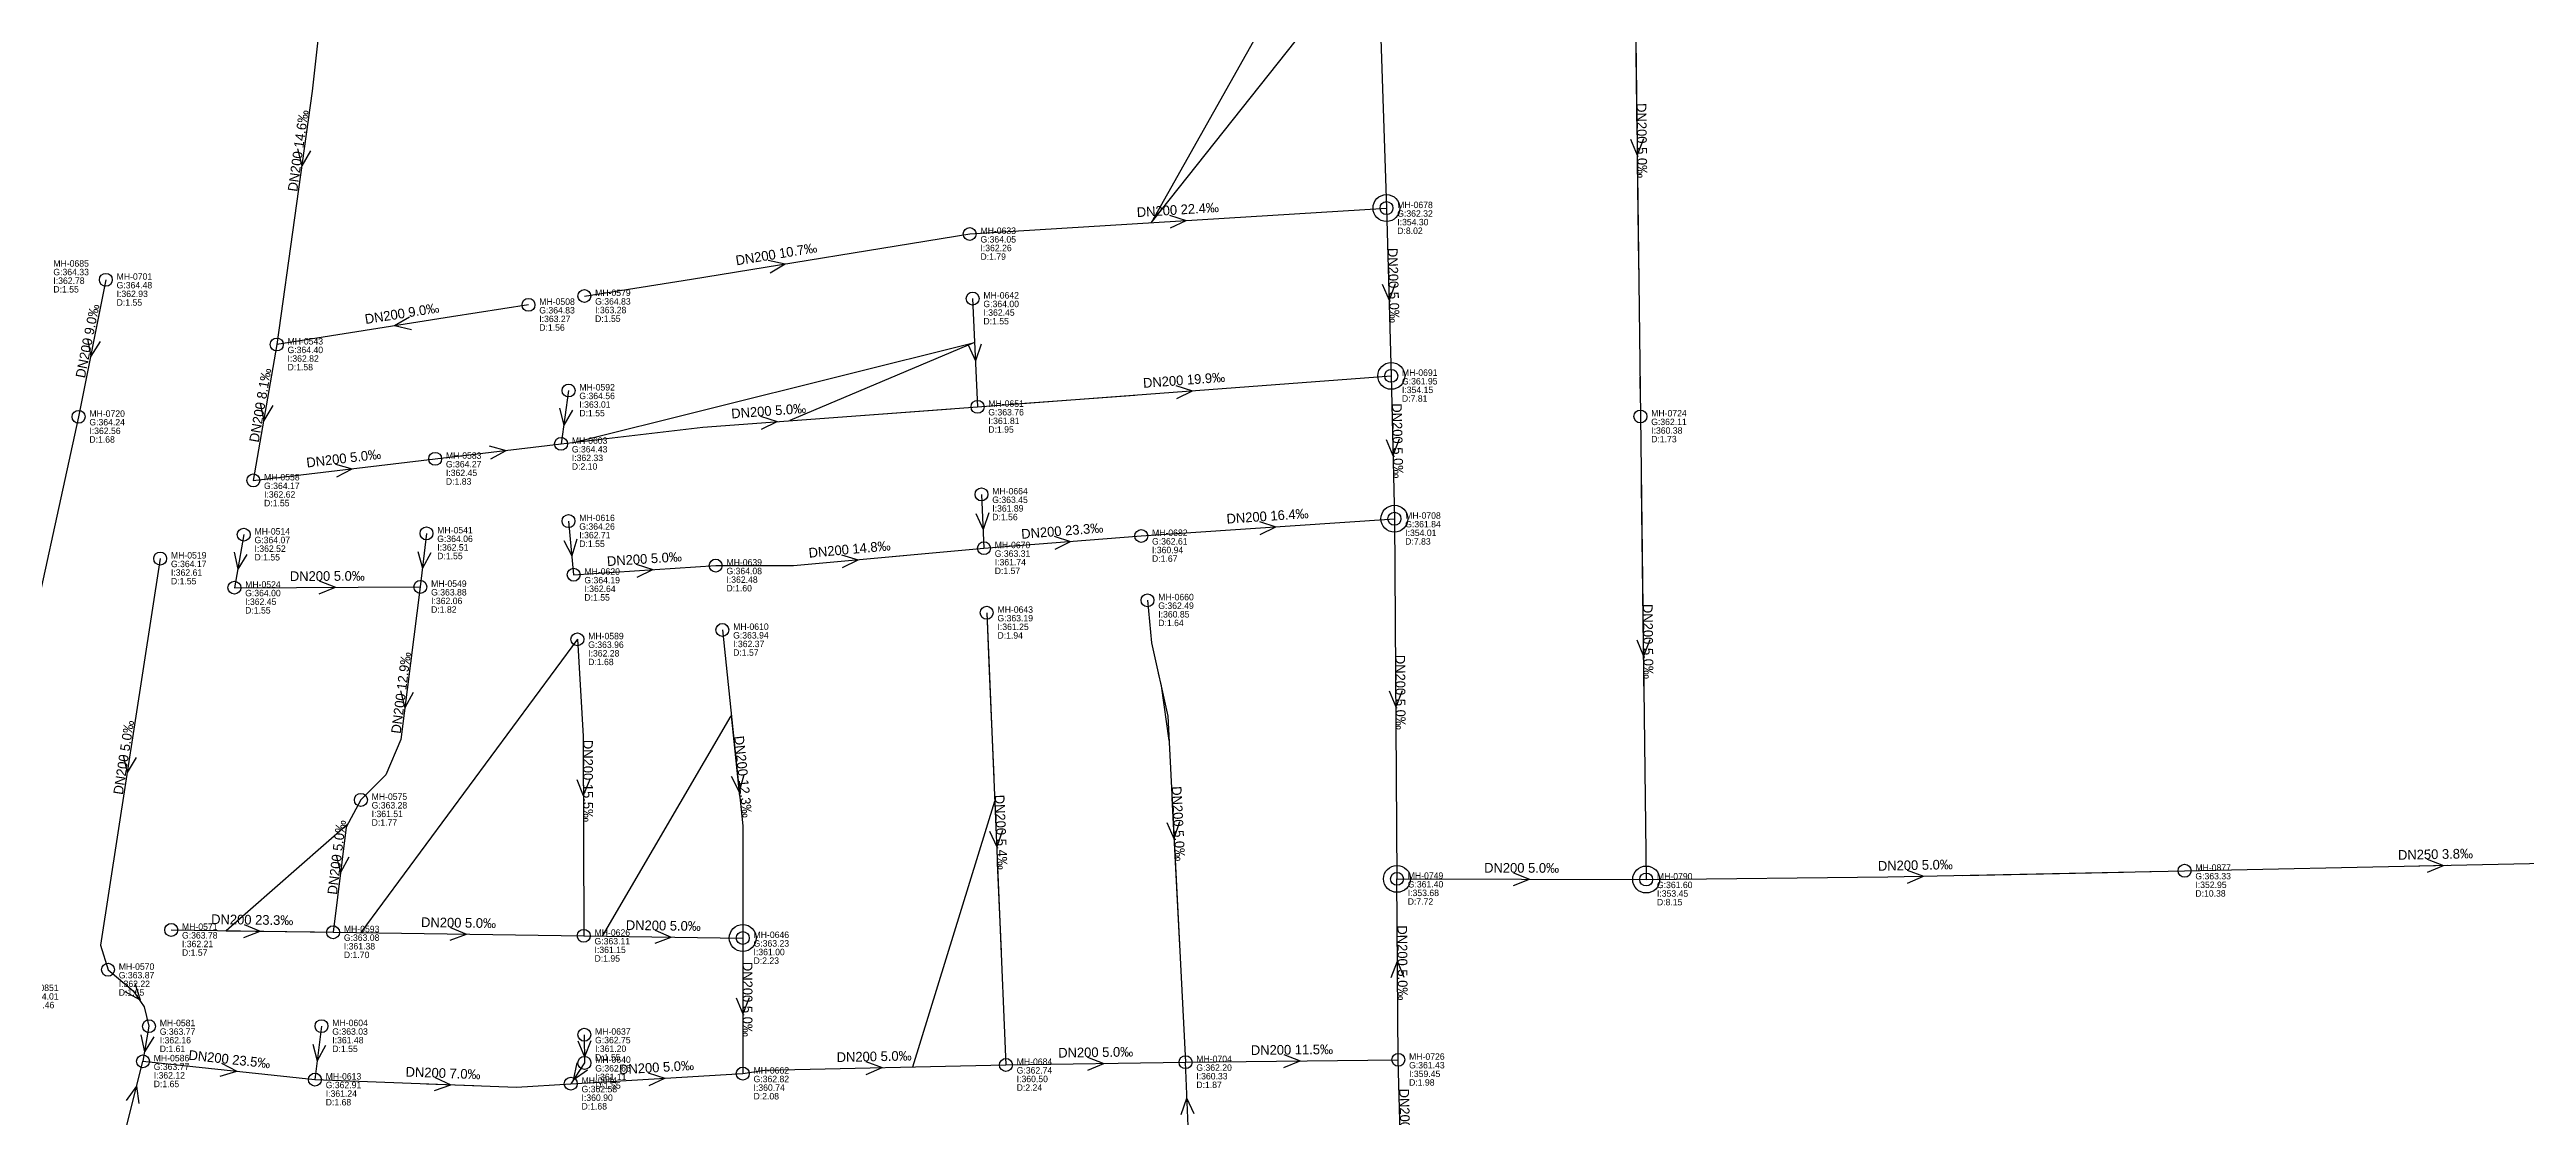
# Model space of a CAD drawing. Header units: metres. Extents: x 449913 to 451990, y 2566939 to 2570822.
# Drawn here: x 450294 to 450754, y 2569105.2 to 2569303.4 of the extents above; entities that cross this region are included whole.
import ezdxf
from ezdxf.enums import TextEntityAlignment as Align

# ---------------------------------------------------------------- set-up
doc = ezdxf.new("R2010")
doc.units = ezdxf.units.M
for name, color, linetype in [('SEW-DROP', 6, 'Continuous'), ('SEW-LABEL', 2, 'Continuous'), ('SEW-MH', 7, 'Continuous'), ('SEW-MH-LABEL', 8, 'Continuous'), ('SEW-PIPE-DN200', 3, 'Continuous'), ('SEW-PIPE-DN250', 4, 'Continuous'), ('SEW-RIDER', 8, 'Continuous')]:
    doc.layers.add(name, color=color, linetype=linetype)

msp = doc.modelspace()

# ---------------------------------------------------------------- linework, layer by layer
at = {"layer": 'SEW-DROP'}
for centre in [(450542.28, 2569273.98), (450543.16, 2569242.84), (450543.76, 2569216.31), (450544.23, 2569149.47), (450590.51, 2569149.35), (450422.74, 2569138.49)]:
    msp.add_circle(centre, 2.5, dxfattribs=at)
at = {"layer": 'SEW-LABEL'}
for p, q in [((450340.08, 2569284.97), (450340.86, 2569281.84)), ((450342.46, 2569284.64), (450340.86, 2569281.84)), ((450587.6, 2569286.79), (450588.84, 2569283.8)), ((450590, 2569286.82), (450588.84, 2569283.8)), ((450502.01, 2569272.68), (450505.08, 2569271.67)), ((450502.16, 2569270.29), (450505.08, 2569271.67)), ((450427.44, 2569264.32), (450430.59, 2569263.61)), ((450427.82, 2569261.95), (450430.59, 2569263.61)), ((450541.47, 2569259.87), (450542.76, 2569256.91)), ((450543.87, 2569259.94), (450542.76, 2569256.91)), ((450360.87, 2569253.76), (450358.09, 2569252.11)), ((450361.24, 2569251.39), (450358.09, 2569252.11)), ((450301.05, 2569249.66), (450301.64, 2569246.48)), ((450303.4, 2569249.19), (450301.64, 2569246.48)), ((450464.61, 2569248.59), (450465.95, 2569245.64)), ((450467.01, 2569248.7), (450465.95, 2569245.64)), ((450503.16, 2569241.05), (450506.24, 2569240.08)), ((450503.34, 2569238.66), (450506.24, 2569240.08)), ((450333.09, 2569237.73), (450333.77, 2569234.57)), ((450335.46, 2569237.32), (450333.77, 2569234.57)), ((450388.71, 2569236.82), (450389.49, 2569233.68)), ((450391.09, 2569236.49), (450389.49, 2569233.68)), ((450426.03, 2569235.33), (450429.11, 2569234.36)), ((450426.2, 2569232.94), (450429.11, 2569234.36)), ((450375.67, 2569229.84), (450378.79, 2569229.01)), ((450375.96, 2569227.46), (450378.79, 2569229.01)), ((450542.22, 2569231.05), (450543.49, 2569228.07)), ((450544.62, 2569231.1), (450543.49, 2569228.07)), ((450347.09, 2569226.45), (450350.21, 2569225.61)), ((450347.38, 2569224.07), (450350.21, 2569225.61)), ((450466.03, 2569217.28), (450467.37, 2569214.34)), ((450468.43, 2569217.39), (450467.37, 2569214.34)), ((450518.67, 2569215.81), (450521.75, 2569214.82)), ((450389.52, 2569212.28), (450391, 2569209.41)), ((450391.91, 2569212.51), (450391, 2569209.41)), ((450480.55, 2569213.06), (450483.63, 2569212.1)), ((450480.73, 2569210.67), (450483.63, 2569212.1)), ((450518.84, 2569213.42), (450521.75, 2569214.82)), ((450328.28, 2569210.13), (450328.94, 2569206.97)), ((450330.64, 2569209.71), (450328.94, 2569206.97)), ((450362.41, 2569210.26), (450363.26, 2569207.15)), ((450364.79, 2569209.99), (450363.26, 2569207.15)), ((450402.95, 2569207.87), (450406.02, 2569206.87)), ((450403.1, 2569205.48), (450406.02, 2569206.87)), ((450441.05, 2569209.63), (450444.14, 2569208.71)), ((450441.26, 2569207.24), (450444.14, 2569208.71)), ((450344.09, 2569204.79), (450347.09, 2569203.6)), ((450344.1, 2569202.39), (450347.09, 2569203.6)), ((450588.76, 2569193.81), (450589.99, 2569190.83)), ((450591.16, 2569193.84), (450589.99, 2569190.83)), ((450359.17, 2569184.35), (450359.98, 2569181.22)), ((450361.55, 2569184.05), (450359.98, 2569181.22)), ((450542.78, 2569184.38), (450544.01, 2569181.39)), ((450545.18, 2569184.4), (450544.01, 2569181.39)), ((450307.7, 2569172.35), (450308.43, 2569169.2)), ((450310.07, 2569171.98), (450308.43, 2569169.2)), ((450391.91, 2569167.94), (450393.12, 2569164.94)), ((450394.31, 2569167.94), (450393.12, 2569164.94)), ((450420.58, 2569168.51), (450422.08, 2569165.65)), ((450422.96, 2569168.76), (450422.08, 2569165.65)), ((450501.47, 2569159.91), (450502.82, 2569156.98)), ((450503.87, 2569160.03), (450502.82, 2569156.98)), ((450468.56, 2569158.34), (450469.89, 2569155.4)), ((450470.96, 2569158.44), (450469.89, 2569155.4)), ((450347.21, 2569153.81), (450348.03, 2569150.68)), ((450349.59, 2569153.51), (450348.03, 2569150.68)), ((450565.87, 2569150.61), (450568.87, 2569149.4)), ((450638.98, 2569151.09), (450642.01, 2569149.95)), ((450735.57, 2569153.11), (450738.6, 2569151.98)), ((450735.62, 2569150.71), (450738.6, 2569151.98)), ((450565.87, 2569148.21), (450568.87, 2569149.4)), ((450639.03, 2569148.69), (450642.01, 2569149.95)), ((450330.11, 2569138.6), (450333.13, 2569139.76)), ((450330.15, 2569141), (450333.13, 2569139.76)), ((450368.42, 2569138.06), (450371.44, 2569139.21)), ((450368.45, 2569140.46), (450371.44, 2569139.21)), ((450406.46, 2569137.52), (450409.47, 2569138.67)), ((450406.49, 2569139.92), (450409.47, 2569138.67)), ((450543.17, 2569131.16), (450544.34, 2569134.17)), ((450545.57, 2569131.18), (450544.34, 2569134.17)), ((450307.99, 2569128.56), (450310.84, 2569127.03)), ((450309.83, 2569130.1), (450310.84, 2569127.03)), ((450421.54, 2569127.4), (450422.74, 2569124.4)), ((450423.94, 2569127.4), (450422.74, 2569124.4)), ((450310.98, 2569120.54), (450311.66, 2569117.38)), ((450313.35, 2569120.14), (450311.66, 2569117.38)), ((450342.89, 2569118.81), (450343.72, 2569115.68)), ((450345.27, 2569118.51), (450343.72, 2569115.68)), ((450392.12, 2569119.42), (450393.34, 2569116.42)), ((450394.52, 2569119.43), (450393.34, 2569116.42)), ((450325.7, 2569112.87), (450328.81, 2569113.75)), ((450325.95, 2569115.26), (450328.81, 2569113.75)), ((450391.9, 2569115.29), (450391.25, 2569112.12)), ((450393.9, 2569113.97), (450391.25, 2569112.12)), ((450445.62, 2569115.58), (450448.65, 2569114.44)), ((450445.67, 2569113.18), (450448.65, 2569114.44)), ((450486.77, 2569116.36), (450489.79, 2569115.21)), ((450486.81, 2569113.96), (450489.79, 2569115.21)), ((450523.21, 2569116.84), (450526.23, 2569115.68)), ((450523.24, 2569114.44), (450526.23, 2569115.68)), ((450308.31, 2569108.34), (450310.2, 2569110.96)), ((450310.64, 2569107.76), (450310.2, 2569110.96)), ((450365.51, 2569110.17), (450368.55, 2569111.26)), ((450365.6, 2569112.57), (450368.55, 2569111.26)), ((450405.2, 2569113.49), (450408.27, 2569112.47)), ((450405.34, 2569111.1), (450408.27, 2569112.47)), ((450504.15, 2569105.74), (450505.23, 2569108.78)), ((450506.55, 2569105.83), (450505.23, 2569108.78))]:
    msp.add_line(p, q, dxfattribs=at)
at = {"layer": 'SEW-MH'}
for centre in [(450542.28, 2569273.98), (450464.88, 2569269.18), (450304.46, 2569260.67), (450382.95, 2569256.02), (450393.32, 2569257.66), (450465.43, 2569257.19), (450336.2, 2569248.66), (450543.16, 2569242.84), (450390.39, 2569240.12), (450466.34, 2569237.09), (450299.4, 2569235.24), (450589.44, 2569235.3), (450389, 2569230.22), (450331.84, 2569223.43), (450365.61, 2569227.44), (450467.07, 2569220.84), (450390.38, 2569215.88), (450543.76, 2569216.31), (450330.07, 2569213.37), (450364, 2569213.6), (450467.53, 2569210.85), (450496.74, 2569213.12), (450314.55, 2569208.93), (450391.33, 2569205.92), (450417.71, 2569207.62), (450328.33, 2569203.52), (450362.86, 2569203.67), (450497.9, 2569201.18), (450418.95, 2569195.68), (450468.04, 2569198.86), (450392.03, 2569193.94), (450351.82, 2569164.13), (450544.23, 2569149.47), (450590.51, 2569149.35), (450690.5, 2569150.97), (450316.6, 2569139.99), (450346.66, 2569139.56), (450393.21, 2569138.9), (450422.74, 2569138.49), (450304.86, 2569132.59), (450312.47, 2569122.12), (450344.51, 2569122.13), (450393.31, 2569120.54), (450311.35, 2569115.6), (450393.34, 2569115.31), (450422.74, 2569113.32), (450471.61, 2569114.93), (450504.97, 2569115.44), (450544.48, 2569115.88), (450343.29, 2569112.21), (450390.8, 2569111.45)]:
    msp.add_circle(centre, 1.2, dxfattribs=at)
at = {"layer": 'SEW-PIPE-DN200'}
for points in [[(450532.95, 2569369.09), (450536.29, 2569363.21), (450539.75, 2569349.88), (450542.28, 2569273.98)], [(450588.2, 2569335.3), (450588.2, 2569335.3), (450589.44, 2569235.3)], [(450345.23, 2569318.07), (450342.8, 2569295.67), (450336.2, 2569248.66)], [(450464.88, 2569269.18), (450542.28, 2569273.98)], [(450542.28, 2569273.98), (450543.16, 2569242.84)], [(450393.32, 2569257.66), (450413.23, 2569260.8), (450464.88, 2569269.18)], [(450304.46, 2569260.67), (450299.4, 2569235.24)], [(450465.43, 2569257.19), (450466.34, 2569237.09)], [(450382.95, 2569256.02), (450368.65, 2569253.77), (450336.2, 2569248.66)], [(450336.2, 2569248.66), (450331.84, 2569223.43)], [(450466.34, 2569237.09), (450543.16, 2569242.84)], [(450543.16, 2569242.84), (450543.76, 2569216.31)], [(450390.39, 2569240.12), (450389, 2569230.22)], [(450299.4, 2569235.24), (450278.16, 2569138.22)], [(450389, 2569230.22), (450415.32, 2569233.34), (450466.34, 2569237.09)], [(450589.44, 2569235.3), (450590.51, 2569149.35)], [(450365.61, 2569227.44), (450389, 2569230.22)], [(450331.84, 2569223.43), (450365.61, 2569227.44)], [(450467.07, 2569220.84), (450467.53, 2569210.85)], [(450390.38, 2569215.88), (450391.33, 2569205.92)], [(450496.74, 2569213.12), (450543.76, 2569216.31)], [(450543.76, 2569216.31), (450544.23, 2569149.47)], [(450330.07, 2569213.37), (450328.33, 2569203.52)], [(450364, 2569213.6), (450362.86, 2569203.67)], [(450417.71, 2569207.62), (450432.18, 2569207.62), (450467.53, 2569210.85)], [(450467.53, 2569210.85), (450496.74, 2569213.12)], [(450314.55, 2569208.93), (450303.49, 2569137.14), (450304.86, 2569132.59)], [(450391.33, 2569205.92), (450417.71, 2569207.62)], [(450328.33, 2569203.52), (450362.86, 2569203.67)], [(450362.86, 2569203.67), (450359.22, 2569175.34), (450356.47, 2569168.78), (450351.82, 2569164.13)], [(450497.9, 2569201.18), (450498.67, 2569193.26), (450501.65, 2569179.7), (450504.97, 2569115.44)], [(450468.04, 2569198.86), (450471.61, 2569114.93)], [(450392.03, 2569193.94), (450393.09, 2569175.98), (450393.21, 2569138.9)], [(450418.95, 2569195.68), (450422.74, 2569159.32), (450422.74, 2569138.49)], [(450351.82, 2569164.13), (450351.82, 2569164.13), (450349.06, 2569159.05), (450346.66, 2569139.56)], [(450590.51, 2569149.35), (450635.38, 2569149.82), (450690.5, 2569150.97)], [(450544.48, 2569115.88), (450544.23, 2569149.47)], [(450544.23, 2569149.47), (450590.51, 2569149.35)], [(450316.6, 2569139.99), (450346.66, 2569139.56)], [(450346.66, 2569139.56), (450393.21, 2569138.9)], [(450393.21, 2569138.9), (450422.74, 2569138.49)], [(450422.74, 2569138.49), (450422.74, 2569113.32)], [(450304.86, 2569132.59), (450304.86, 2569132.59), (450309.55, 2569128.66), (450311.56, 2569125.74), (450312.47, 2569122.12), (450312.47, 2569122.12)], [(450312.47, 2569122.12), (450311.35, 2569115.6)], [(450344.51, 2569122.13), (450343.29, 2569112.21)], [(450393.31, 2569120.54), (450393.34, 2569115.31), (450393.34, 2569115.31)], [(450308.32, 2569103.41), (450311.35, 2569115.6)], [(450311.35, 2569115.6), (450343.29, 2569112.21)], [(450393.34, 2569115.31), (450390.8, 2569111.45)], [(450422.74, 2569113.32), (450426.84, 2569113.98), (450471.61, 2569114.93)], [(450471.61, 2569114.93), (450504.97, 2569115.44)], [(450504.97, 2569115.44), (450544.48, 2569115.88)], [(450505.62, 2569099.12), (450504.97, 2569115.44)], [(450545.18, 2569088.83), (450544.48, 2569115.88)], [(450343.29, 2569112.21), (450380.7, 2569110.81), (450390.8, 2569111.45)], [(450390.8, 2569111.45), (450422.74, 2569113.32)]]:
    msp.add_lwpolyline(points, dxfattribs=at)
at = {"layer": 'SEW-PIPE-DN250'}
msp.add_lwpolyline([(450690.5, 2569150.97), (450783.7, 2569152.92)], dxfattribs=at)
at = {"layer": 'SEW-RIDER'}
for points in [[(450539.92, 2569344.72), (450498.58, 2569271.27), (450540.6, 2569324.23)], [(450588.54, 2569307.65), (450588.54, 2569307.6), (450588.79, 2569287.6)], [(450588.85, 2569283.22), (450588.85, 2569282.66), (450589.09, 2569263.66)], [(450589.09, 2569263.24), (450589.1, 2569262.68), (450589.1, 2569262.61)], [(450391.33, 2569230.49), (450465.79, 2569249.03), (450431.46, 2569234.53)], [(450589.35, 2569242.68), (450589.35, 2569242.63), (450589.4, 2569238.25)], [(450472.6, 2569237.56), (450487.95, 2569238.71), (450495.54, 2569239.28)], [(450440.38, 2569235.18), (450461.47, 2569236.74)], [(450589.6, 2569222.68), (450589.6, 2569222.63), (450589.85, 2569202.69)], [(450421.09, 2569207.62), (450432.18, 2569207.62), (450452.59, 2569209.48)], [(450589.85, 2569202.63), (450590.1, 2569182.69), (450590.1, 2569182.63)], [(450468.04, 2569198.86), (450468.5, 2569188.02), (450469.34, 2569168.27)], [(450392.03, 2569193.94), (450392.03, 2569193.94), (450351.79, 2569139.49)], [(450499.9, 2569187.66), (450500.43, 2569185.28), (450501.89, 2569175.15)], [(450396.72, 2569138.85), (450420.61, 2569179.76), (450422.16, 2569164.85)], [(450502.44, 2569164.43), (450503.85, 2569137.17)], [(450454.34, 2569114.57), (450469.52, 2569163.88), (450469.78, 2569157.78)], [(450349.38, 2569159.62), (450326.78, 2569139.85), (450343.19, 2569139.61)], [(450470.01, 2569152.46), (450470.6, 2569138.71), (450470.71, 2569135.93)], [(450649.28, 2569150.11), (450664.28, 2569150.42), (450679.18, 2569150.73)], [(450684.07, 2569150.84), (450684.16, 2569150.84), (450684.22, 2569150.84)], [(450733.99, 2569151.88), (450734.02, 2569151.88), (450734.1, 2569151.88)], [(450734.15, 2569151.88), (450734.21, 2569151.89), (450739.26, 2569151.99)], [(450364.02, 2569111.43), (450372.82, 2569111.1)]]:
    msp.add_lwpolyline(points, dxfattribs=at)

# ---------------------------------------------------------------- texts
at = {"layer": 'SEW-LABEL'}
for s, rotation, p in [('DN200 5.0‰', -89.2874, (450588.82, 2569286.5)), ('DN200 14.6‰', 82.0158, (450341.06, 2569284.52)), ('DN200 22.4‰', 3.5472, (450503.58, 2569272.78)), ('DN200 10.7‰', 9.2212, (450429.11, 2569264.57)), ('DN200 5.0‰', -88.3809, (450542.72, 2569259.61)), ('DN200 9.0‰', 78.7313, (450301.93, 2569249.15)), ('DN200 9.0‰', 8.9527, (450359.58, 2569253.54)), ('DN200 8.1‰', 80.1923, (450334.02, 2569237.25)), ('DN200 19.9‰', 4.2751, (450504.75, 2569241.17)), ('DN200 5.0‰', 4.2076, (450427.61, 2569235.44)), ('DN200 5.0‰', -88.7007, (450543.46, 2569230.77)), ('DN200 5.0‰', 6.7679, (450348.72, 2569226.64)), ('DN200 23.3‰', 4.4509, (450482.13, 2569213.18)), ('DN200 16.4‰', 3.883, (450520.25, 2569215.92)), ('DN200 14.8‰', 5.2203, (450442.65, 2569209.77)), ('DN200 5.0‰', 0.2486, (450345.59, 2569204.79)), ('DN200 5.0‰', 3.6729, (450404.52, 2569207.97)), ('DN200 5.0‰', -89.2874, (450589.98, 2569193.53)), ('DN200 12.9‰', 82.6941, (450360.17, 2569183.91)), ('DN200 5.0‰', -89.5955, (450543.99, 2569184.09)), ('DN200 5.0‰', 81.2356, (450308.66, 2569171.88)), ('DN200 15.5‰', -89.8112, (450393.12, 2569167.64)), ('DN200 12.3‰', -84.0569, (450421.93, 2569168.34)), ('DN200 5.4‰', -87.5627, (450469.82, 2569158.09)), ('DN200 5.0‰', -87.0429, (450502.75, 2569159.67)), ('DN200 5.0‰', 82.9691, (450348.22, 2569153.37)), ('DN200 5.0‰', -0.1502, (450567.37, 2569150.61)), ('DN200 5.0‰', 1.1999, (450640.51, 2569151.12)), ('DN250 3.8‰', 1.1999, (450737.1, 2569153.15)), ('DN200 23.3‰', -0.8124, (450331.63, 2569140.98)), ('DN200 5.0‰', -0.8126, (450369.94, 2569140.43)), ('DN200 5.0‰', -0.8127, (450407.97, 2569139.9)), ('DN200 5.0‰', 270.4281, (450544.36, 2569133.87)), ('DN200 5.0‰', -90, (450422.74, 2569127.1)), ('DN200 11.5‰', 0.6337, (450524.73, 2569116.86)), ('DN200 23.5‰', -6.0625, (450327.32, 2569115.1)), ('DN200 7.0‰', -2.1469, (450367.05, 2569112.52)), ('DN200 5.0‰', 3.3547, (450406.77, 2569113.58)), ('DN200 5.0‰', 1.2189, (450447.15, 2569115.61)), ('DN200 5.0‰', 0.8755, (450488.29, 2569116.39)), ('DN200 5.0‰', 271.4844, (450544.83, 2569103.55))]:
    msp.add_text(s, height=1.8, rotation=rotation, dxfattribs=at).set_placement(p, align=Align.CENTER)
at = {"layer": 'SEW-MH-LABEL'}
for s, p in [('MH-0678', (450544.28, 2569273.98)), ('MH-0633', (450466.88, 2569269.18)), ('G:362.32', (450544.28, 2569272.38)), ('D:8.02', (450544.28, 2569269.18)), ('I:354.30', (450544.28, 2569270.78)), ('G:364.05', (450466.88, 2569267.58)), ('D:1.79', (450466.88, 2569264.38)), ('I:362.26', (450466.88, 2569265.98)), ('G:364.33', (450294.71, 2569261.51)), ('MH-0685', (450294.71, 2569263.11)), ('I:362.78', (450294.71, 2569259.91)), ('MH-0701', (450306.46, 2569260.67)), ('D:1.55', (450294.71, 2569258.31)), ('G:364.48', (450306.46, 2569259.07)), ('D:1.55', (450306.46, 2569255.87)), ('I:362.93', (450306.46, 2569257.47)), ('MH-0508', (450384.95, 2569256.02)), ('G:364.83', (450395.32, 2569256.06)), ('MH-0579', (450395.32, 2569257.66)), ('G:364.00', (450467.43, 2569255.59)), ('MH-0642', (450467.43, 2569257.19)), ('G:364.83', (450384.95, 2569254.42)), ('D:1.56', (450384.95, 2569251.22)), ('I:363.27', (450384.95, 2569252.82)), ('D:1.55', (450395.32, 2569252.86)), ('I:363.28', (450395.32, 2569254.46)), ('D:1.55', (450467.43, 2569252.39)), ('I:362.45', (450467.43, 2569253.99)), ('G:364.40', (450338.2, 2569247.06)), ('MH-0543', (450338.2, 2569248.66)), ('D:1.58', (450338.2, 2569243.86)), ('I:362.82', (450338.2, 2569245.46)), ('MH-0691', (450545.16, 2569242.84)), ('G:364.56', (450392.39, 2569238.52)), ('MH-0592', (450392.39, 2569240.12)), ('I:363.01', (450392.39, 2569236.92)), ('MH-0651', (450468.34, 2569237.09)), ('G:361.95', (450545.16, 2569241.24)), ('D:7.81', (450545.16, 2569238.04)), ('I:354.15', (450545.16, 2569239.64)), ('G:364.24', (450301.4, 2569233.64)), ('MH-0720', (450301.4, 2569235.24)), ('D:1.55', (450392.39, 2569235.32)), ('G:363.76', (450468.34, 2569235.49)), ('D:1.95', (450468.34, 2569232.29)), ('I:361.81', (450468.34, 2569233.89)), ('G:362.11', (450591.44, 2569233.7)), ('MH-0724', (450591.44, 2569235.3)), ('I:360.38', (450591.44, 2569232.1)), ('D:1.68', (450301.4, 2569230.44)), ('I:362.56', (450301.4, 2569232.04)), ('G:364.43', (450391, 2569228.62)), ('MH-0603', (450391, 2569230.22)), ('D:1.73', (450591.44, 2569230.5)), ('MH-0558', (450333.84, 2569223.43)), ('G:364.27', (450367.61, 2569225.84)), ('MH-0583', (450367.61, 2569227.44)), ('I:362.45', (450367.61, 2569224.24)), ('D:2.10', (450391, 2569225.42)), ('I:362.33', (450391, 2569227.02)), ('G:364.17', (450333.84, 2569221.83)), ('D:1.55', (450333.84, 2569218.63)), ('I:362.62', (450333.84, 2569220.23)), ('D:1.83', (450367.61, 2569222.64)), ('G:363.45', (450469.07, 2569219.24)), ('MH-0664', (450469.07, 2569220.84)), ('G:364.26', (450392.38, 2569214.28)), ('MH-0616', (450392.38, 2569215.88)), ('D:1.56', (450469.07, 2569216.04)), ('I:361.89', (450469.07, 2569217.64)), ('G:361.84', (450545.76, 2569214.71)), ('MH-0708', (450545.76, 2569216.31)), ('G:364.07', (450332.07, 2569211.77)), ('MH-0514', (450332.07, 2569213.37)), ('I:362.52', (450332.07, 2569210.17)), ('G:364.06', (450366, 2569212)), ('MH-0541', (450366, 2569213.6)), ('I:362.51', (450366, 2569210.4)), ('D:1.55', (450392.38, 2569211.08)), ('I:362.71', (450392.38, 2569212.68)), ('G:363.31', (450469.53, 2569209.25)), ('MH-0670', (450469.53, 2569210.85)), ('G:362.61', (450498.74, 2569211.52)), ('MH-0682', (450498.74, 2569213.12)), ('I:360.94', (450498.74, 2569209.92)), ('D:7.83', (450545.76, 2569211.51)), ('I:354.01', (450545.76, 2569213.11)), ('G:364.17', (450316.55, 2569207.33)), ('MH-0519', (450316.55, 2569208.93)), ('I:362.61', (450316.55, 2569205.73)), ('D:1.55', (450332.07, 2569208.57)), ('D:1.55', (450366, 2569208.8)), ('MH-0620', (450393.33, 2569205.92)), ('G:364.08', (450419.71, 2569206.02)), ('MH-0639', (450419.71, 2569207.62)), ('D:1.57', (450469.53, 2569206.05)), ('I:361.74', (450469.53, 2569207.65)), ('D:1.67', (450498.74, 2569208.32)), ('D:1.55', (450316.55, 2569204.13)), ('G:364.00', (450330.33, 2569201.92)), ('MH-0524', (450330.33, 2569203.52)), ('I:362.45', (450330.33, 2569200.32)), ('G:363.88', (450364.86, 2569202.07)), ('MH-0549', (450364.86, 2569203.67)), ('I:362.06', (450364.86, 2569200.47)), ('G:364.19', (450393.33, 2569204.32)), ('D:1.55', (450393.33, 2569201.12)), ('I:362.64', (450393.33, 2569202.72)), ('D:1.60', (450419.71, 2569202.82)), ('I:362.48', (450419.71, 2569204.42)), ('MH-0660', (450499.9, 2569201.18)), ('D:1.55', (450330.33, 2569198.72)), ('D:1.82', (450364.86, 2569198.87)), ('MH-0610', (450420.95, 2569195.68)), ('G:363.19', (450470.04, 2569197.26)), ('MH-0643', (450470.04, 2569198.86)), ('I:361.25', (450470.04, 2569195.66)), ('G:362.49', (450499.9, 2569199.58)), ('D:1.64', (450499.9, 2569196.38)), ('I:360.85', (450499.9, 2569197.98)), ('G:363.96', (450394.03, 2569192.34)), ('MH-0589', (450394.03, 2569193.94)), ('I:362.28', (450394.03, 2569190.74)), ('G:363.94', (450420.95, 2569194.08)), ('D:1.57', (450420.95, 2569190.88)), ('I:362.37', (450420.95, 2569192.48)), ('D:1.94', (450470.04, 2569194.06)), ('D:1.68', (450394.03, 2569189.14)), ('MH-0575', (450353.82, 2569164.13)), ('G:363.28', (450353.82, 2569162.53)), ('D:1.77', (450353.82, 2569159.33)), ('I:361.51', (450353.82, 2569160.93)), ('MH-0749', (450546.23, 2569149.47)), ('MH-0790', (450592.51, 2569149.35)), ('G:363.33', (450692.5, 2569149.37)), ('MH-0877', (450692.5, 2569150.97)), ('G:361.40', (450546.23, 2569147.87)), ('D:7.72', (450546.23, 2569144.67)), ('I:353.68', (450546.23, 2569146.27)), ('G:361.60', (450592.51, 2569147.75)), ('I:353.45', (450592.51, 2569146.15)), ('D:10.38', (450692.5, 2569146.17)), ('I:352.95', (450692.5, 2569147.77)), ('D:8.15', (450592.51, 2569144.55)), ('G:363.78', (450318.6, 2569138.39)), ('MH-0571', (450318.6, 2569139.99)), ('I:362.21', (450318.6, 2569136.79)), ('G:363.08', (450348.66, 2569137.96)), ('MH-0593', (450348.66, 2569139.56)), ('I:361.38', (450348.66, 2569136.36)), ('G:363.11', (450395.21, 2569137.3)), ('MH-0626', (450395.21, 2569138.9)), ('I:361.15', (450395.21, 2569135.7)), ('G:363.23', (450424.74, 2569136.89)), ('MH-0646', (450424.74, 2569138.49)), ('G:363.87', (450306.86, 2569130.99)), ('MH-0570', (450306.86, 2569132.59)), ('D:1.57', (450318.6, 2569135.19)), ('D:1.70', (450348.66, 2569134.76)), ('D:1.95', (450395.21, 2569134.1)), ('D:2.23', (450424.74, 2569133.69)), ('I:361.00', (450424.74, 2569135.29)), ('G:364.01', (450289.09, 2569127.05)), ('MH-0851', (450289.09, 2569128.65)), ('D:1.65', (450306.86, 2569127.79)), ('I:362.22', (450306.86, 2569129.39)), ('I:362.46', (450289.09, 2569125.45)), ('MH-0581', (450314.47, 2569122.12)), ('MH-0604', (450346.51, 2569122.13)), ('G:363.77', (450314.47, 2569120.52)), ('D:1.61', (450314.47, 2569117.32)), ('I:362.16', (450314.47, 2569118.92)), ('G:363.03', (450346.51, 2569120.53)), ('D:1.55', (450346.51, 2569117.33)), ('I:361.48', (450346.51, 2569118.93)), ('G:362.75', (450395.31, 2569118.94)), ('MH-0637', (450395.31, 2569120.54)), ('I:361.20', (450395.31, 2569117.34)), ('G:363.77', (450313.35, 2569114)), ('MH-0586', (450313.35, 2569115.6)), ('G:362.66', (450395.34, 2569113.71)), ('D:1.55', (450395.31, 2569115.74)), ('MH-0640', (450395.34, 2569115.31)), ('MH-0662', (450424.74, 2569113.32)), ('G:362.74', (450473.61, 2569113.33)), ('MH-0684', (450473.61, 2569114.93)), ('G:362.20', (450506.97, 2569113.84)), ('MH-0704', (450506.97, 2569115.44)), ('G:361.43', (450546.48, 2569114.28)), ('MH-0726', (450546.48, 2569115.88)), ('I:359.45', (450546.48, 2569112.68)), ('D:1.65', (450313.35, 2569110.8)), ('I:362.12', (450313.35, 2569112.4)), ('G:362.91', (450345.29, 2569110.61)), ('MH-0613', (450345.29, 2569112.21)), ('I:361.24', (450345.29, 2569109.01)), ('G:362.58', (450392.8, 2569109.85)), ('MH-0644', (450392.8, 2569111.45)), ('I:360.90', (450392.8, 2569108.25)), ('D:1.55', (450395.34, 2569110.51)), ('I:361.11', (450395.34, 2569112.11)), ('G:362.82', (450424.74, 2569111.72)), ('D:2.08', (450424.74, 2569108.52)), ('I:360.74', (450424.74, 2569110.12)), ('D:2.24', (450473.61, 2569110.13)), ('I:360.50', (450473.61, 2569111.73)), ('D:1.87', (450506.97, 2569110.64)), ('I:360.33', (450506.97, 2569112.24)), ('D:1.98', (450546.48, 2569111.08)), ('D:1.68', (450345.29, 2569107.41)), ('D:1.68', (450392.8, 2569106.65))]:
    msp.add_text(s, height=1.2, dxfattribs=at).set_placement(p)

doc.saveas('drawing.dxf')
